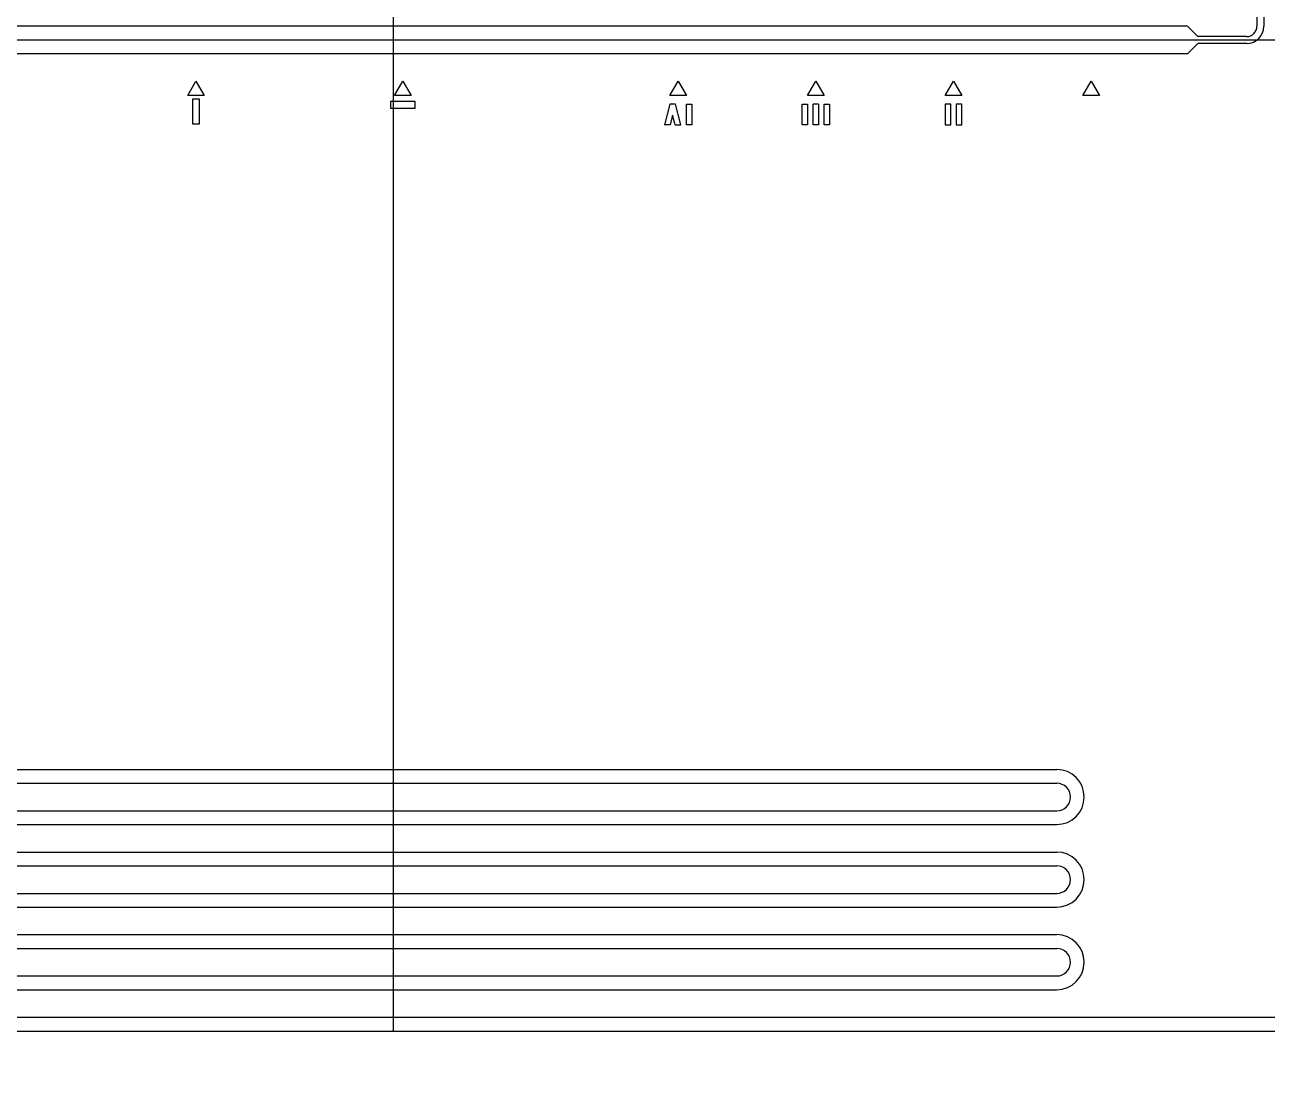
# Model space of a CAD drawing. Header units: millimetres. Extents: x 45556 to 173556, y 25313 to 153313.
# Drawn here: x 124379 to 133404, y 67713 to 75423 of the extents above; entities that cross this region are included whole.
import ezdxf

# ---------------------------------------------------------------- set-up
doc = ezdxf.new("R2010")
doc.units = ezdxf.units.MM
doc.layers.add('CLEAR', color=140, linetype='Continuous')

msp = doc.modelspace()

# ---------------------------------------------------------------- linework, layer by layer
for p, q in [((127056.2, 68113.2), (127056.2, 82513.2)), ((113649.8, 75313.2), (140462.6, 75313.2))]:
    msp.add_line(p, q)
for radius in [25000, 15000]:
    msp.add_circle((127056.2, 75313.2), radius)
at = {"layer": 'CLEAR'}
for p, q in [((133329.8, 75863.2), (133329.8, 75413.2)), ((133379.8, 75863.2), (133379.8, 75413.2)), ((132824.8, 75413.2), (118569.8, 75413.2)), ((132899.8, 75338.2), (132824.8, 75413.2)), ((132899.8, 75288.2), (132824.8, 75213.2)), ((133254.8, 75338.2), (132899.8, 75338.2)), ((133254.8, 75288.2), (132899.8, 75288.2)), ((132824.8, 75213.2), (118569.8, 75213.2)), ((125562.3, 74909.3), (125622.3, 75013.2)), ((125622.3, 75013.2), (125682.3, 74909.3)), ((127064.8, 74909.3), (127124.8, 75013.2)), ((127124.8, 75013.2), (127184.8, 74909.3)), ((129064.8, 74909.3), (129124.8, 75013.2)), ((129124.8, 75013.2), (129184.8, 74909.3)), ((130064.8, 74909.3), (130124.8, 75013.2)), ((130124.8, 75013.2), (130184.8, 74909.3)), ((131064.8, 74909.3), (131124.8, 75013.2)), ((131124.8, 75013.2), (131184.8, 74909.3)), ((132064.8, 74909.3), (132124.8, 75013.2)), ((132124.8, 75013.2), (132184.8, 74909.3)), ((125682.3, 74909.3), (125562.3, 74909.3)), ((127184.8, 74909.3), (127064.8, 74909.3)), ((129184.8, 74909.3), (129064.8, 74909.3)), ((130184.8, 74909.3), (130064.8, 74909.3)), ((131184.8, 74909.3), (131064.8, 74909.3)), ((132184.8, 74909.3), (132064.8, 74909.3)), ((125647.3, 74884.3), (125597.3, 74884.3)), ((125597.3, 74884.3), (125597.3, 74704.3)), ((125647.3, 74704.3), (125647.3, 74884.3)), ((127034.8, 74867.4), (127034.8, 74817.4)), ((127214.8, 74867.4), (127034.8, 74867.4)), ((127034.8, 74817.4), (127214.8, 74817.4)), ((127214.8, 74817.4), (127214.8, 74867.4)), ((129064.8, 74847.4), (129024.8, 74697.4)), ((129104.8, 74847.4), (129064.8, 74847.4)), ((129144.8, 74697.4), (129104.8, 74847.4)), ((129184.8, 74697.4), (129184.8, 74847.4)), ((129184.8, 74847.4), (129224.8, 74847.4)), ((129224.8, 74847.4), (129224.8, 74697.4)), ((130024.8, 74697.4), (130024.8, 74847.4)), ((130024.8, 74847.4), (130064.8, 74847.4)), ((130064.8, 74847.4), (130064.8, 74697.4)), ((130104.8, 74697.4), (130104.8, 74847.4)), ((130144.8, 74847.4), (130104.8, 74847.4)), ((130144.8, 74847.4), (130144.8, 74697.4)), ((130184.8, 74697.4), (130184.8, 74847.4)), ((130184.8, 74847.4), (130224.8, 74847.4)), ((130224.8, 74847.4), (130224.8, 74697.4)), ((131064.8, 74847.4), (131064.8, 74697.4)), ((131104.8, 74847.4), (131064.8, 74847.4)), ((131104.8, 74697.4), (131104.8, 74847.4)), ((131144.8, 74847.4), (131144.8, 74697.4)), ((131184.8, 74847.4), (131144.8, 74847.4)), ((131184.8, 74697.4), (131184.8, 74847.4)), ((129084.8, 74767.2), (129066.2, 74697.4)), ((129103.4, 74697.4), (129084.8, 74767.2)), ((125597.3, 74704.3), (125647.3, 74704.3)), ((129066.2, 74697.4), (129024.8, 74697.4)), ((129103.4, 74697.4), (129144.8, 74697.4)), ((129224.8, 74697.4), (129184.8, 74697.4)), ((130064.8, 74697.4), (130024.8, 74697.4)), ((130144.8, 74697.4), (130104.8, 74697.4)), ((130224.8, 74697.4), (130184.8, 74697.4)), ((131064.8, 74697.4), (131104.8, 74697.4)), ((131144.8, 74697.4), (131184.8, 74697.4)), ((115474.8, 70013.2), (131874.8, 70013.2)), ((115433.4, 69913.2), (131874.8, 69913.2)), ((116871.5, 69713.2), (131874.8, 69713.2)), ((116871.5, 69613.2), (131874.8, 69613.2)), ((116871.5, 69413.2), (131874.8, 69413.2)), ((116871.5, 69313.2), (131874.8, 69313.2)), ((116871.5, 69113.2), (131874.8, 69113.2)), ((116871.5, 69013.2), (131874.8, 69013.2)), ((116871.5, 68813.2), (131874.8, 68813.2)), ((116871.5, 68713.2), (131874.8, 68713.2)), ((116871.5, 68513.2), (131874.8, 68513.2)), ((116871.5, 68413.2), (131874.8, 68413.2)), ((116871.5, 68213.2), (136191.9, 68213.2)), ((116871.5, 68113.2), (136233.4, 68113.2))]:
    msp.add_line(p, q, dxfattribs=at)
for centre, radius, end in [((133254.8, 75413.2), 125, 0), ((133254.8, 75413.2), 75, 0), ((133254.8, 75413.2), 125, 0), ((133254.8, 75413.2), 75, 0), ((131874.8, 69813.2), 200, 90), ((131874.8, 69813.2), 100, 90), ((131874.8, 69213.2), 200, 90), ((131874.8, 69213.2), 100, 90), ((131874.8, 68613.2), 200, 90), ((131874.8, 68613.2), 100, 90)]:
    msp.add_arc(centre, radius, 270, end, dxfattribs=at)

doc.saveas('drawing.dxf')
